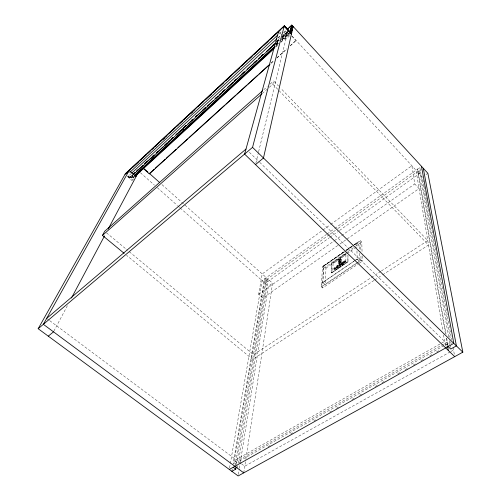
<?xml version="1.0" encoding="UTF-8"?>
<svg xmlns="http://www.w3.org/2000/svg" width="501" height="501" viewBox="0 0 501 501"><rect width="100%" height="100%" fill="white"/><g stroke="black" fill="none" stroke-linecap="round" stroke-linejoin="round"><path stroke-width="0.38" stroke-dasharray="2.5 1.88" d="M345.934 253.412L331.831 263.131L331.468 272.87L347.963 261.879L347.838 255.798M347.963 261.879L347.988 255.197M343.091 264.353A2.668 1.171 -46.1 0 1 342.621 265.167L342.077 265.279L341.125 264.371L341.669 264.259A2.668 1.171 -46.1 0 0 342.139 263.445L343.091 264.353L343.58 264.221A1.735 0.764 -45.9 0 0 344.174 263.827L345.909 262.455L345.915 261.616L344.964 260.708L343.279 261.679A1.741 0.764 -46 0 0 342.722 262.054L342.233 262.549A2.449 1.071 -46.1 0 0 341.945 262.286L339.59 264.152L338.469 263.094L339.283 261.359C337.405 261.365 339.246 263.113 340.223 262.261L339.283 261.359M345.909 262.455L344.957 261.547L344.964 260.708M342.077 265.279L342.496 264.465A1.616 0.714 -46.1 0 0 342.484 264.002L341.331 262.912L341.419 262.317L340.693 262.443L340.699 261.935C341.995 261.171 341.901 260.032 341.212 259.518L340.273 258.622L338.87 259.587L338.194 261.459L339.428 261.497L339.415 262.01L338.613 263.232L340.361 262.067L340.473 261.416L339.747 261.547L339.753 261.04C341.049 260.269 340.956 259.136 340.273 258.622M341.125 264.371C339.44 261.441 338.864 264.753 338.657 265.568C341.269 268.235 340.592 264.678 341.544 263.557A1.622 0.708 -46.1 0 0 341.538 263.094L341.331 262.912M340.605 265.273L339.653 264.371L340.254 263.282M338.87 259.587L339.81 260.482L339.208 262.461M339.609 266.469L340.21 265.38L339.258 264.478M339.415 263.989L340.223 262.261M337.599 265.461L337.38 265.937A1.616 0.708 -46.2 0 0 337.355 266.419L338.695 267.578L338.144 268.217A2.662 1.171 -46.2 0 1 337.699 268.029L337.211 268.561A1.722 0.758 -46.3 0 1 336.622 268.974L334.925 269.945L334.95 269.1L333.998 268.204L335.664 266.889A1.728 0.758 -46.3 0 1 336.215 266.501L336.691 266.332L337.643 267.233A2.442 1.071 -46.2 0 1 337.95 266.563L338.551 266.363L337.599 265.461L336.998 265.668A2.442 1.071 -46.2 0 0 336.691 266.332M334.925 269.945L333.973 269.05L333.998 268.204M331.612 273.007L331.831 263.131M356.324 263.651L325.18 284.662L325.982 268.116L323.602 265.887A11.291 4.315 31.6 0 0 322.444 267.19L321.354 286.816L322.588 287.95L357.795 264.246M322.588 287.95L323.734 266.006L345.402 250.882M243.749 472.863L245.74 459.755M245.859 458.985L272.588 283.203L268.091 279.195L263.902 282.188L233.153 463.625M238.395 474.409L239.253 469.005M239.378 468.235L240.236 462.836M240.361 462.066L268.392 286.171L272.588 283.203M237.443 468.191L238.069 464.333M268.091 279.195L238.188 463.582L235.67 461.703M236.485 464.54L266.808 280.109L265.004 278.506L233.704 464.189M234.9 466.306L266.288 277.585L161.335 184.049M231.844 471.309L232.239 469.005M229.577 467.903L262.098 280.591L326.558 234.362M337.78 245.509L262.893 297.982L258.635 294.256L262.205 273.947L322.45 230.385M290.223 45.935L296.053 40.437L289.678 46.224M255.867 163.094L258.428 152.498M258.616 151.74L287.587 32.083M269.331 87.312L272.832 84.206L273.646 80.943L278.531 85.997M53.864 331.142L67.441 305.616M127.335 176.352L131.945 180.391L134.443 175.738M134.406 176.891L133.26 177.943L132.984 177.705L133.485 176.784M132.915 175.6L131.6 178.024A1.478 0.764 46.1 0 1 130.122 177.761L129.847 177.517L132.715 174.868M132.84 174.987L131.419 177.611A1.478 0.764 46.1 0 1 129.941 177.341L127.868 175.525M131.337 173.409L127.805 176.759L129.283 177.799L132.439 174.624M129.847 177.517L129.465 178.218L132.915 175.031M338.551 266.363L338.332 266.839A1.616 0.708 -46.2 0 0 338.307 267.321L338.695 267.578M338.144 268.217L337.192 267.315A2.668 1.165 -46.2 0 1 336.747 267.127L336.259 267.659A1.722 0.751 -46.3 0 1 335.67 268.073L333.973 269.05M334.95 269.1L336.616 267.784A1.728 0.758 -46.3 0 1 337.167 267.402L337.643 267.233M344.957 261.547L343.223 262.912A1.735 0.764 -45.9 0 1 342.628 263.313L342.139 263.445M342.433 263.921L342.897 263.188A2.442 1.077 -46.1 0 1 343.185 263.451L343.673 262.956A1.741 0.77 -45.9 0 1 344.231 262.587L345.915 261.616M337.192 267.315L337.743 266.676M279.333 33.686L281.656 31.431M277.917 37.894L281.387 34.582M283.641 32.59L285.965 30.342M278.199 38.126L280.529 35.872M283.942 32.816L286.271 30.561M276.734 41.138L280.184 37.957M283.059 35.308L288.801 30.004M276.59 41.589L280.034 38.414M282.332 36.291L287.505 31.519M276.621 41.727L280.065 38.552M282.201 36.579L287.524 31.669M129.283 177.799L132.734 174.617M277.059 41.458L279.934 38.809M282.232 36.686L287.411 31.907M276.878 41.896L279.176 39.779M282.62 36.598L287.793 31.832M276.903 42.028L279.195 39.911M282.639 36.736L287.799 31.976M276.734 42.428L279.038 40.312M282.489 37.124L288.244 31.82M276.013 43.65L279.458 40.468M282.332 37.825L288.238 32.302L287.38 35.872L286.816 35.258M275.976 43.781L279.426 40.6M281.725 38.483L288.044 32.659M131.287 177.761L133.585 175.638M275.938 44.608L278.813 41.965M281.537 39.416L288.582 32.966M131.462 178.174L133.191 176.584M276.032 45.153L278.913 42.504M281.631 40.03L289.277 32.966M276.289 45.084L278.587 42.967M282.032 39.798L288.927 33.454M276.251 45.215L278.55 43.099M282 39.93L289.472 33.053M132.984 177.705L134.136 176.646M275.287 46.988L278.9 43.587M281.048 41.689L289.24 34.081M275.738 47.056L278.036 44.946M280.904 42.309L289.522 34.387M131.945 180.391L133.491 178.976M289.747 35.627L285.864 39.191L282.771 35.859M271.141 63.051L274.041 60.421M276.934 57.79L286.785 48.854M271.166 63.232L274.06 60.615M276.947 57.991L286.76 49.079M263.701 89.785L267.215 86.667M270.133 84.062L273.646 80.943M262.33 93.524L266.995 89.385M323.082 229.928L330.059 224.88M330.691 224.423L411.866 165.731L414.747 183.911L419.074 188.545L338.425 245.058M327.191 233.911L334.173 228.907M334.806 228.45L420.201 167.215M329.27 234.712L264.584 280.967L266.4 282.583L329.458 237.656M329.902 234.261L337.511 228.819M338.15 228.362L418.053 171.223L419.894 173.221L338.369 231.305M445.389 333.447L417.847 172.2L421.404 169.657M330.09 237.205L337.737 231.756M426.044 174.567L427.867 173.277M258.635 294.256L333.823 241.113M334.461 240.662L414.747 183.911M346.034 250.437L353.681 245.102L346.629 249.961M359.323 249.091L359.248 245.221L356.862 242.885L354.32 244.657L356.862 242.885A11.517 10.064 -75.7 0 1 360.601 240.812L361.791 241.989L362.066 252.767M323.17 266.125L343.661 251.953M346.222 250.181L353.261 245.308M353.906 244.864L357.745 242.208M344.068 251.734L323.602 265.887L322.719 282.382A11.561 10.22 -70.5 0 0 321.348 286.816L357.839 262.192M345.978 250.926L322.45 267.19L323.633 268.298L347.162 252.072M346.611 250.487L352.335 246.536M354.877 244.776L360.601 240.818L360.845 251.577M347.8 251.634L354.796 246.811M355.434 246.373L361.791 241.989M331.975 263.269L347.362 252.667M325.982 268.116L346.454 254.026M347.093 253.587L359.248 245.221M339.81 260.482L341.212 259.518M322.857 282.501L353.938 261.24M354.57 260.808L357.107 259.067L356.975 250.594M331.468 272.87L347.813 261.741M355.19 260.37L322.719 282.382L325.18 284.662M355.829 259.938L357.1 259.073A11.993 4.897 30.5 0 1 361.039 260.025L362.279 261.234L358.44 263.814M358.478 261.76L361.039 260.032L360.92 254.652M356.975 263.213L359.568 261.466L359.399 252.955M380.76 271.348L253.462 354.683L128.162 250.782M381.418 270.922L427.766 240.574L280.698 88.245M374.047 280.428L252.679 359.417L126.584 255.335M374.704 280.003L381.919 275.306M382.576 274.88L428.499 244.995L272.832 84.206M268.185 446.704L270.233 445.558M290.686 434.054L293.417 432.52M313.87 421.015L315.918 419.863M329.552 412.191L331.599 411.045M336.371 408.359L339.096 406.825M352.053 399.535L354.777 398.007M359.549 395.32L361.597 394.168M375.23 386.496L377.278 385.35M382.05 382.664L384.781 381.129M397.731 373.846L400.462 372.312M405.234 369.625L407.282 368.473M413.125 365.191L416.143 363.488M420.915 360.808L423.639 359.273M429.777 355.823L431.824 354.67M436.596 351.984L439.327 350.45M446.541 346.391L449.265 344.857M450.13 351.927L244.757 466.231L241.632 463.901M450.812 351.552L453.537 350.03M339.653 264.371L340.192 264.296L341.143 265.198M340.21 265.38L339.672 265.455L338.72 264.553M342.283 263.589L342.772 263.451A1.735 0.764 -45.9 0 0 343.373 263.056L345.101 261.685L345.114 260.846L343.423 261.823A1.741 0.764 -45.9 0 0 342.866 262.192L342.377 262.687A2.449 1.071 -46.1 0 0 342.089 262.424L341.682 263.238A1.622 0.708 -46.1 0 1 341.688 263.695L341.275 264.509L341.82 264.403A2.668 1.171 -46.1 0 0 342.283 263.582M235.977 464.164L233.961 462.667L447.374 341.976L449.948 344.475M47.307 318.849L49.186 320.252M49.812 320.721L236.002 459.699L444.6 341.375L259.455 162.099M241.012 463.438L238.514 461.571L447.168 343.861L448.226 344.888M106.475 232.802L127.555 250.281M127.912 175.82L129.571 177.273M140.393 172.701L154.44 185.151M157.364 187.743L177.254 205.379M177.842 205.898L179.596 207.452M180.185 207.971L268.392 286.171M341.206 264.184L340.43 264.309L339.672 265.455M338.469 263.094L339.158 263.332L340.505 262.205L340.617 261.553L339.891 261.685L339.903 261.178C341.2 260.407 341.106 259.274 340.417 258.76L339.014 259.725L338.338 261.597M338.657 265.568L338.933 265.824C341.901 263.72 339.233 262.01 338.801 265.705L339.803 265.142L340.192 264.296M335.194 267.384L336.146 268.285M335.169 268.229L336.121 269.131M336.998 265.668L337.95 266.563M337.499 266.557L337.893 266.82L337.342 267.459A2.668 1.165 -46.2 0 1 336.897 267.265L336.403 267.797A1.722 0.751 -46.3 0 1 335.814 268.21L334.117 269.187L334.142 268.342L335.808 267.027A1.728 0.758 -46.3 0 1 336.359 266.638L336.841 266.469A2.442 1.071 -46.2 0 1 337.148 265.806L337.749 265.599L337.524 266.075A1.616 0.708 -46.2 0 0 337.499 266.557L338.407 267.478M336.753 267.127L337.73 268.054M339.271 261.873L340.217 262.774M341.669 264.259L342.621 265.167M339.659 264.202L340.605 265.104M339.258 264.647L340.204 265.549M340.799 259.199L341.738 260.094M343.736 262.38L344.688 263.288M340.26 259.205L341.206 260.1M341.945 262.286L343.185 263.457M340.473 261.416L341.419 262.317M338.851 260.176L340.699 261.935M339.747 261.547L340.693 262.443M343.749 261.541L344.701 262.449M444.932 343.36L447.506 345.853L446.047 337.305M357.1 259.073L359.568 261.466M249.354 152.323L258.892 161.56M279.671 32.534L282.251 35.308M291.895 35.94L416.012 170.215L442.865 330.998M417.847 172.2L422.412 177.141L422.687 178.682M291.858 36.216L295.997 40.694M422.825 179.452L423.94 185.614M424.078 186.385L425.186 192.547M425.324 193.317L426.432 199.479M426.57 200.25L451.677 339.684M453.061 347.387L454.463 355.165M419.794 167.503L450.073 337.831M450.762 341.682L451.176 343.993M448.602 336.797L419.506 171.016L417.671 169.025L446.053 334.286M449.265 340.567L450.48 347.506M446.704 338.081L448.026 345.765M443.51 334.843L445.452 346.467M362.142 255.842L362.279 261.234M356.862 242.885L356.937 247.507M345.897 254.665L345.828 263.232L332.764 272.218L333.059 263.595L345.897 254.665"/><path stroke-width="0.75" d="M231.844 471.309L235.727 469.149L236.109 466.832M289.81 33.554L291.538 31.97L291.77 30.943L290.918 30.016L290.499 31.813A1.722 0.432 50 0 1 289.227 31.087L288.939 30.774L288.814 31.294M292.315 30.104L292.027 29.791L291.801 30.811L290.943 29.885L291.989 25.376L292.966 27.211L290.668 29.327M290.818 28.632L293.116 26.509L291.757 25.05L290.242 31.375A1.722 0.432 50 0 1 288.971 30.642L284.33 25.739L125.419 173.634L38.17 328.719L238.144 475.95L462.83 352.165L427.867 173.277L293.129 26.472L263.47 158.003L255.497 164.604M287.079 29.415L288.557 30.849L288.651 30.461L284.606 26.077L285.633 27.843M38.17 328.719L252.548 147.363L284.33 25.739M278.644 31.425L244.594 154.095L454.726 356.631M143.017 168.211L149.336 173.841L154.139 169.294M71.48 298.032L104.509 235.94M108.178 229.038L137.881 173.196M124.173 253.343L102.454 235.42L104.665 231.299L262.537 90.825M125.031 174.329L284.18 26.271L291.413 34.099M126.271 173.346L130.273 169.626M132.652 167.328L138.276 162.18M140.562 160.057L146.273 154.74M147.989 153.143L150.275 151.014M151.509 149.786L153.794 147.663M154.853 146.762L158.848 143.042M160.652 141.282L166.852 135.596M169.714 132.94L174.855 128.156M177.141 126.027L178.857 124.436M179.502 123.747L182.364 121.085M183.999 119.651L186.86 116.99M188.645 115.243L194.864 109.55M198.358 106.206L203.437 101.571M205.723 99.442L211.441 94.132M213.15 92.535L215.443 90.405M217.215 88.664L218.931 87.068M220.014 86.153L223.44 82.966M226.358 80.16L231.443 75.519M234.925 72.188L239.497 67.936M241.732 65.95L244.018 63.821M245.214 62.619L247.5 60.496M249.166 59.037L252.022 56.381M254.351 54.121L260.025 48.935M264.065 45.084L268.066 41.364M270.884 38.834L272.068 37.644M273.208 36.579L276.064 33.918M278.318 31.926L280.065 30.198M282.921 27.542L284.637 25.946M126.553 173.333L128.269 171.737M155.166 146.724L156.312 145.666M163.176 139.278L164.322 138.213M191.219 113.201L192.365 112.136M227.849 79.139L228.988 78.081M129.853 172.357L277.648 35.151M131.813 173.052L276.803 38.821M287.111 29.321L291.707 25.069M287.424 29.503L288.57 28.438M289.691 27.499L292.014 25.25M291.1 27.881L292.822 26.29M133.31 174.085L135.032 172.494M136.754 170.904L137.907 169.839M144.808 163.476L147.682 160.821M152.285 156.581L154.007 154.984M156.306 152.868L157.458 151.803M164.359 145.44L167.234 142.785M171.83 138.539L172.983 137.481M175.857 134.825L177.01 133.767M183.335 127.93L186.209 125.281M191.382 120.503L192.534 119.445M195.409 116.789L196.555 115.731M202.88 109.894L205.761 107.239M214.96 98.753L216.106 97.695M222.431 91.858L224.736 89.735M233.936 81.25L235.658 79.653M241.983 73.822L244.281 71.699M253.481 63.207L255.209 61.617M261.535 55.78L263.257 54.189M273.032 45.171L274.761 43.581M133.291 174.335L135.013 172.751M136.735 171.16L143.054 165.33M144.776 163.746L147.651 161.097M148.797 160.032L153.97 155.266M156.838 152.617L163.157 146.793M164.303 145.728L167.177 143.079M168.323 142.021L172.92 137.788M176.365 134.606L186.134 125.601M187.856 124.01L193.023 119.244M195.897 116.595L205.66 107.59M207.383 105.999L213.125 100.701M215.424 98.584L218.292 95.935M219.444 94.877L224.611 90.105M227.485 87.456L233.228 82.158M234.95 80.573L237.825 77.924M238.971 76.86L244.144 72.094M247.012 69.445L253.331 63.621M254.477 62.556L256.775 60.439M258.497 58.849L263.094 54.615M266.538 51.434L273.433 45.077M133.491 174.505L275.588 43.493M151.803 158.898L152.955 157.84M182.84 130.329L183.986 129.271M134.4 175.619L234.355 83.661M235.501 82.602L273.991 47.194M290.073 32.396L291.225 31.344M134.306 175.788L274.529 46.8M290.048 32.527L291.77 30.943M134.706 176.12L274.304 47.808M134.982 176.365L274.009 48.641M290.098 33.861L291.82 32.277L291.538 31.97M155.297 168.242L165.142 159.299M166.301 158.247L176.152 149.311M177.886 147.732L187.731 138.79M188.89 137.737L224.805 105.129M225.964 104.076L235.808 95.134M236.967 94.082L246.818 85.145M247.976 84.093L257.821 75.15M258.979 74.098L268.824 65.155M149.336 173.841L270.014 64.285M102.454 235.42L261.747 94.044M46.681 318.385L245.991 149.06M48.278 336.158L53.494 331.837M229.314 469.443L453.8 343.367L421.466 166.307M233.19 467.27L235.727 469.149M243.749 472.863L43.368 324.322L129.145 170.503L136.072 176.609M144.363 168.925L147.789 171.975M149.091 173.133L159.587 182.489M448.157 346.535L450.75 349.047L456.392 345.897L423.301 168.305M252.548 147.363L462.83 352.165M447.631 346.567L448.289 350.424"/></g></svg>
